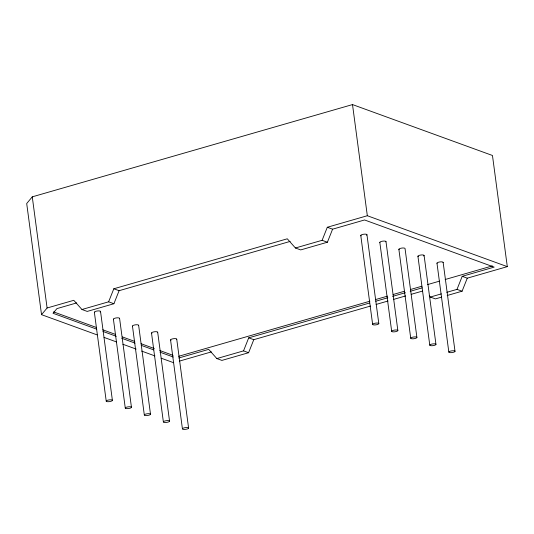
<?xml version="1.0" encoding="UTF-8"?>
<svg xmlns="http://www.w3.org/2000/svg" width="534" height="534" viewBox="0 0 534 534"><rect width="100%" height="100%" fill="white"/><g stroke="black" fill="none" stroke-linecap="round" stroke-linejoin="round"><path stroke-width="0.8" d="M97.068 334.871L41.532 314.666L47.099 307.998L73.785 300.308L81.942 309.5L108.622 301.81L113.815 288.774L287.279 238.798L295.429 247.99L300.715 249.912L327.402 242.222L332.589 229.186L364.568 219.968L494.184 267.113L462.204 276.325L457.011 289.368L446.811 292.305M81.942 309.5L87.222 311.422L113.909 303.733L119.095 290.696L290.162 241.408M178.783 357.987L208.681 349.369L216.837 358.568L243.524 350.878L248.71 337.842L369.415 303.058M216.837 358.568L221.904 360.41L248.59 352.72L253.777 339.684L370.489 306.055M295.429 247.99L322.115 240.3L327.302 227.264L367.332 215.729L507.3 266.64L492.468 155.487L352.507 104.577L32.267 196.846L26.7 203.521L41.532 314.666M447.172 295.502L462.084 291.21L467.27 278.174L507.3 266.64M76.696 302.911L56.924 308.612L53.033 313.271L96.767 329.184M178.59 356.318L369.895 301.203M375.495 299.587L387.504 296.13M393.104 294.514L404.311 291.284M410.713 289.441L421.92 286.211M427.527 284.595L439.529 281.138M445.136 279.522L492.361 265.912M375.809 301.216L387.797 297.765M392.597 296.383L405.386 292.699M410.185 291.317L422.174 287.859M179.324 361.138L211.351 351.906M376.083 304.447L388.071 300.989M393.665 299.38L405.66 295.923M411.253 294.307L422.447 291.083M429.243 295.829L430.331 297.051L441.318 293.887M441.671 297.091L435.397 298.9L430.331 297.051M327.302 227.264L332.589 229.186M462.204 276.325L467.27 278.174M322.115 240.3L327.402 242.222M457.011 289.368L462.084 291.21M113.815 288.774L119.095 290.696M248.71 337.842L253.777 339.684M108.622 301.81L113.909 303.733M243.524 350.878L248.59 352.72M53.587 311.896L96.547 327.522M102.795 329.792L115.291 334.337M122.319 336.894L134.815 341.44M141.063 343.716L154.339 348.542M159.806 350.531L173.083 355.357M103.015 331.454L116.292 336.286M121.759 338.269L135.035 343.102M141.283 345.371L153.779 349.917M160.026 352.193L173.303 357.019M104.103 337.428L116.619 341.98M122.88 344.256L136.177 349.096M141.65 351.085L154.947 355.924M161.208 358.201L173.724 362.746M443.147 262.408L455.015 351.332A3.117 0.868 -7.6 0 1 450.389 352.66A3.117 0.868 -7.6 0 1 450.369 351.145A3.117 0.868 -7.6 0 1 455.015 351.332M436.972 263.175L448.834 352.1M424.096 255.479L435.964 344.403A3.117 0.868 -7.6 0 1 431.339 345.732A3.117 0.868 -7.6 0 1 431.318 344.216A3.117 0.868 -7.6 0 1 435.964 344.403M417.922 256.247L429.783 345.171M416.914 337.475A3.117 0.868 -7.6 0 0 412.268 337.288A3.117 0.868 -7.6 0 0 412.288 338.803A3.117 0.868 -7.6 0 0 416.914 337.475L405.046 248.55A3.117 0.868 -7.6 0 0 401.147 248.19A3.117 0.868 -7.6 0 0 399.292 249.705M398.871 249.318L410.733 338.236M385.995 241.622L397.863 330.546A3.117 0.868 -7.6 0 1 393.238 331.874A3.117 0.868 -7.6 0 1 393.218 330.359A3.117 0.868 -7.6 0 1 397.863 330.546M379.821 242.389L391.682 331.307M352.507 104.577L367.332 215.729M366.945 234.693L378.813 323.617A3.117 0.868 -7.6 0 1 374.187 324.946A3.117 0.868 -7.6 0 1 374.167 323.43A3.117 0.868 -7.6 0 1 378.813 323.617M360.77 235.461L372.632 324.378M176.741 339.17L188.602 428.088A3.117 0.868 -7.6 0 1 183.983 429.423A3.117 0.868 -7.6 0 1 183.956 427.908A3.117 0.868 -7.6 0 1 188.602 428.088M170.56 339.938L182.428 428.855M157.69 332.241L169.552 421.159A3.117 0.868 -7.6 0 1 164.933 422.494A3.117 0.868 -7.6 0 1 164.906 420.979A3.117 0.868 -7.6 0 1 169.552 421.159M151.509 333.009L163.377 421.927M138.64 325.313L150.501 414.23A3.117 0.868 -7.6 0 1 145.882 415.565A3.117 0.868 -7.6 0 1 145.855 414.05A3.117 0.868 -7.6 0 1 150.501 414.23M132.459 326.074L144.327 414.998M119.589 318.384L131.451 407.302A3.117 0.868 -7.6 0 1 126.832 408.637A3.117 0.868 -7.6 0 1 126.805 407.122A3.117 0.868 -7.6 0 1 131.451 407.302M113.408 319.145L125.276 408.069M100.532 311.456L112.4 400.373A3.117 0.868 -7.6 0 1 107.775 401.708A3.117 0.868 -7.6 0 1 107.755 400.193A3.117 0.868 -7.6 0 1 112.4 400.373M94.358 312.216L106.226 401.141M32.267 196.846L47.099 307.998M437.079 263.389A3.117 0.868 -7.6 0 1 440.049 261.92A3.117 0.868 -7.6 0 1 443.046 262.648M418.342 256.634A3.117 0.868 -7.6 0 1 420.999 254.992A3.117 0.868 -7.6 0 1 423.689 255.966M379.928 242.603A3.117 0.868 -7.6 0 1 382.898 241.134A3.117 0.868 -7.6 0 1 385.895 241.862M361.191 235.848A3.117 0.868 -7.6 0 1 363.848 234.206A3.117 0.868 -7.6 0 1 366.538 235.18M170.98 340.318A3.117 0.868 -7.6 0 1 173.236 338.736A3.117 0.868 -7.6 0 1 176.634 339.41M151.93 333.39A3.117 0.868 -7.6 0 1 154.586 331.748A3.117 0.868 -7.6 0 1 157.283 332.729M132.565 326.287A3.117 0.868 -7.6 0 1 135.536 324.819A3.117 0.868 -7.6 0 1 138.533 325.553M113.515 319.359A3.117 0.868 -7.6 0 1 116.485 317.89A3.117 0.868 -7.6 0 1 119.483 318.618M94.778 312.604A3.117 0.868 -7.6 0 1 97.435 310.962A3.117 0.868 -7.6 0 1 100.125 311.943"/></g></svg>
